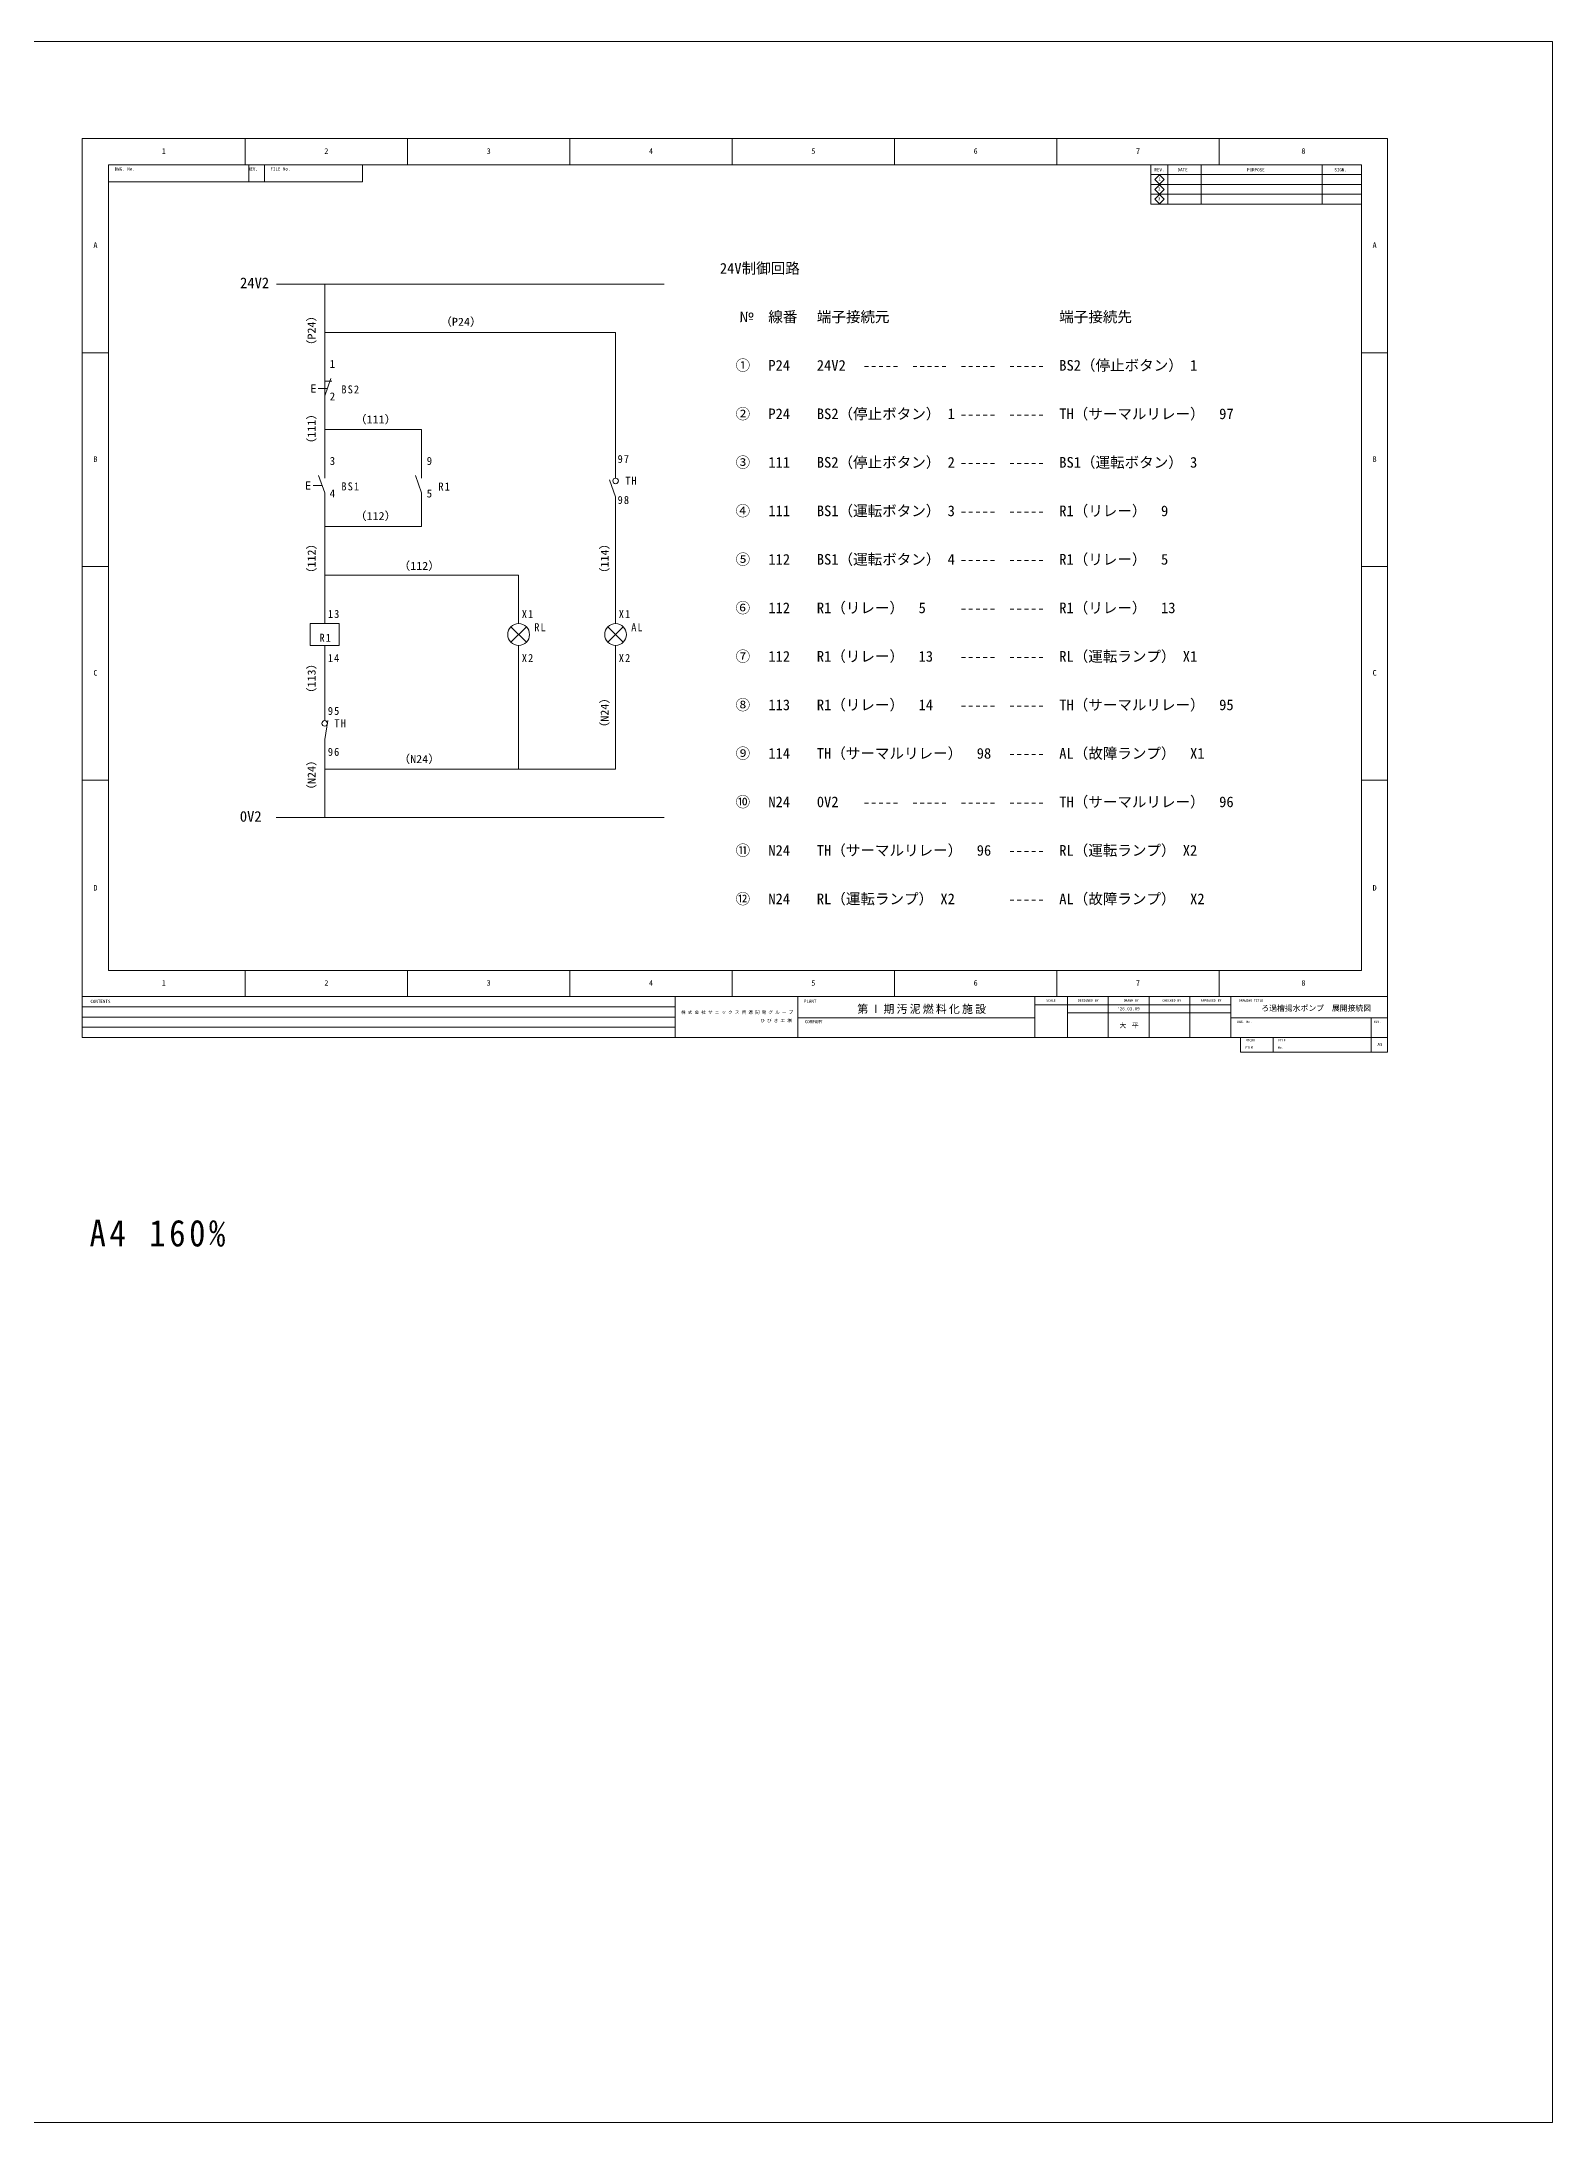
# Model space of a CAD drawing. Units: millimetres at full size, sheet at 1:10. Extents: x -2077 to 2078, y -1408 to 1452.
# Drawn here: x 1 to 2078, y -1408 to 1452 of the extents above; entities that cross this region are included whole.
import ezdxf
from ezdxf.enums import TextEntityAlignment as Align

# ---------------------------------------------------------------- set-up
doc = ezdxf.new("R2010")
doc.units = ezdxf.units.MM
doc.header["$LTSCALE"] = 10
doc.linetypes.add('DASHED2', pattern=[3, 2, -1])
for name, color, linetype, lineweight in [('0-0', 3, 'Continuous', 9), ('0-2', 7, 'Continuous', 18), ('F-0', 7, 'Continuous', 18)]:
    doc.layers.add(name, color=color, linetype=linetype, lineweight=lineweight)
doc.layers.add('0-1', color=3, linetype='Continuous')
doc.layers.add('2-1', color=3, linetype='Continuous')
doc.styles.add('HG正楷書体-PRO', font='')
doc.styles.add('ＭＳ ゴシック', font='')
doc.styles.get('HG正楷書体-PRO').set_extended_font_data('HG正楷書体-PRO')
doc.styles.get('ＭＳ ゴシック').set_extended_font_data('MS Gothic')

msp = doc.modelspace()

# ---------------------------------------------------------------- linework, layer by layer
at = {"layer": '0-0'}
for p, q in [((323.66, 1119.11), (856.65, 1119.11)), ((389.98, 852.44), (389.98, 1119.11)), ((389.98, 1052.44), (789.98, 1052.44)), ((789.98, 1052.44), (789.98, 852.44)), ((372.18, 980.77), (372.18, 970.77)), ((372.18, 980.77), (377.18, 980.77)), ((377.18, 975.77), (372.18, 975.77)), ((381.18, 975.77), (393.54, 975.77)), ((389.98, 965.77), (398.54, 989.26)), ((389.98, 985.77), (399.98, 985.77)), ((372.18, 970.77), (377.18, 970.77)), ((364.98, 847.44), (364.98, 837.44)), ((364.98, 847.44), (369.98, 847.44)), ((369.98, 842.44), (364.98, 842.44)), ((364.98, 837.44), (369.98, 837.44)), ((373.98, 842.44), (386.34, 842.44)), ((389.98, 832.44), (381.43, 855.93)), ((389.98, 832.44), (389.98, 652.44)), ((523.32, 832.44), (514.77, 855.93)), ((789.98, 826.64), (781.43, 850.13)), ((789.98, 826.64), (789.98, 652.44)), ((369.98, 652.44), (409.98, 652.44)), ((369.98, 652.44), (369.98, 622.44)), ((409.98, 652.44), (409.98, 622.44)), ((646.04, 648.05), (667.26, 626.83)), ((646.04, 626.83), (667.26, 648.05)), ((779.38, 648.05), (800.59, 626.83)), ((779.38, 626.83), (800.59, 648.05)), ((369.98, 622.44), (409.98, 622.44)), ((389.98, 622.44), (389.98, 519.11)), ((656.65, 622.44), (656.65, 452.44)), ((789.98, 622.44), (789.98, 452.44)), ((389.98, 493.31), (394.53, 519.11)), ((389.98, 493.31), (389.98, 385.77)), ((789.98, 452.44), (389.98, 452.44)), ((323.32, 385.77), (856.65, 385.77))]:
    msp.add_line(p, q, dxfattribs=at)
for points in [[(389.98, 919.11), (523.32, 919.11), (523.32, 852.44)], [(523.32, 832.44), (523.32, 785.77), (389.98, 785.77)], [(389.98, 719.11), (656.65, 719.11), (656.65, 652.44)]]:
    msp.add_lwpolyline(points, dxfattribs=at)
for centre, radius in [((789.98, 848.64), 3.8), ((656.65, 637.44), 15), ((789.98, 637.44), 15), ((389.98, 515.31), 3.8)]:
    msp.add_circle(centre, radius, dxfattribs=at)
at = {"layer": '0-2'}
for p, q in [((1851.52, 1319.11), (56.65, 1319.11)), ((1851.52, 83.59), (1851.52, 1319.11)), ((441.97, 1259.52), (92.65, 1259.52)), ((285.84, 1283.11), (285.84, 1259.52)), ((307.18, 1283.11), (307.18, 1259.52)), ((441.97, 1283.11), (441.97, 1259.52)), ((56.65, 139.75), (1851.52, 139.75)), ((872.09, 139.75), (872.09, 83.59)), ((1040.57, 139.75), (1040.57, 83.59)), ((1366.3, 139.75), (1366.3, 83.59)), ((1411.23, 139.75), (1411.23, 83.59)), ((1635.87, 139.75), (1635.87, 83.59))]:
    msp.add_line(p, q, dxfattribs=at)
at = {"layer": '0-2', "color": 3, "lineweight": 9}
for p, q in [((280.57, 1319.11), (280.57, 1283.11)), ((503.77, 1319.11), (503.77, 1283.11)), ((726.97, 1319.11), (726.97, 1283.11)), ((950.17, 1319.11), (950.17, 1283.11)), ((1173.37, 1319.11), (1173.37, 1283.11)), ((1396.57, 1319.11), (1396.57, 1283.11)), ((1619.77, 1319.11), (1619.77, 1283.11)), ((92.65, 1283.11), (92.65, 175.75)), ((1815.52, 1283.11), (92.65, 1283.11)), ((92.65, 1024.63), (56.65, 1024.63)), ((1851.52, 1024.63), (1815.52, 1024.63)), ((92.65, 730.87), (56.65, 730.87)), ((1851.52, 730.87), (1815.52, 730.87)), ((92.65, 437.11), (56.65, 437.11)), ((1851.52, 437.11), (1815.52, 437.11)), ((280.57, 175.75), (280.57, 139.75)), ((503.77, 175.75), (503.77, 139.75)), ((726.97, 175.75), (726.97, 139.75)), ((950.17, 175.75), (950.17, 139.75)), ((1173.37, 175.75), (1173.37, 139.75)), ((1396.57, 175.75), (1396.57, 139.75)), ((1619.77, 175.75), (1619.77, 139.75))]:
    msp.add_line(p, q, dxfattribs=at)
at = {"layer": '0-2', "color": 5}
for p, q in [((1525.74, 1229.19), (1525.74, 1283.11)), ((1815.52, 1269.63), (1525.74, 1269.63)), ((1537.82, 1269.11), (1531.47, 1262.76)), ((1531.47, 1262.76), (1537.82, 1256.41)), ((1544.18, 1262.76), (1537.82, 1269.11)), ((1537.82, 1256.41), (1544.18, 1262.76)), ((1549.33, 1229.19), (1549.33, 1283.11)), ((1595.38, 1229.19), (1595.38, 1283.11)), ((1761.61, 1229.19), (1761.61, 1283.11)), ((1815.52, 1256.15), (1525.74, 1256.15)), ((1815.52, 1242.67), (1525.74, 1242.67)), ((1537.82, 1255.64), (1531.47, 1249.28)), ((1531.47, 1249.28), (1537.82, 1242.93)), ((1537.82, 1242.16), (1531.47, 1235.8)), ((1531.47, 1235.8), (1537.82, 1229.45)), ((1544.18, 1249.28), (1537.82, 1255.64)), ((1537.82, 1242.93), (1544.18, 1249.28)), ((1544.18, 1235.8), (1537.82, 1242.16)), ((1537.82, 1229.45), (1544.18, 1235.8)), ((1815.52, 1229.19), (1525.74, 1229.19)), ((56.65, 125.71), (872.09, 125.71)), ((1366.3, 128.51), (1635.87, 128.51)), ((1411.23, 117.28), (1635.87, 117.28)), ((1467.39, 139.75), (1467.39, 83.59)), ((1523.55, 139.75), (1523.55, 83.59)), ((1579.71, 139.75), (1579.71, 83.59)), ((56.65, 111.67), (872.09, 111.67)), ((56.65, 97.63), (872.09, 97.63)), ((1040.57, 110.54), (1366.3, 110.54)), ((1635.87, 110.54), (1851.52, 110.54)), ((1829.06, 83.59), (1829.06, 110.54)), ((1649.35, 63.37), (1649.35, 83.59)), ((1851.52, 63.37), (1649.35, 63.37)), ((1694.28, 63.37), (1694.28, 83.59)), ((1829.06, 63.37), (1829.06, 83.59)), ((1851.52, 63.37), (1851.52, 83.59))]:
    msp.add_line(p, q, dxfattribs=at)
at = {"layer": '0-2', "color": 134, "linetype": 'DASHED2', "lineweight": 9}
for p, q in [((872.09, 125.71), (56.65, 125.71)), ((872.09, 111.67), (56.65, 111.67)), ((872.09, 97.63), (56.65, 97.63))]:
    msp.add_line(p, q, dxfattribs=at)
at = {"layer": '0-2'}
msp.add_lwpolyline([(56.65, 1319.11), (56.65, 83.59), (1851.52, 83.59)], dxfattribs=at)
at = {"layer": '0-2', "color": 3, "lineweight": 9}
msp.add_lwpolyline([(92.65, 175.75), (1815.52, 175.75), (1815.52, 1283.11)], dxfattribs=at)
at = {"layer": 'F-0'}
msp.add_lwpolyline([(-2076.68, 1452.44), (-2076.68, -1407.56), (2078.12, -1407.56), (2078.12, 1452.44)], close=True, dxfattribs=at)

# ---------------------------------------------------------------- texts
at = {"layer": '0-0', "color": 4, "style": 'ＭＳ ゴシック'}
for s, p in [('24V2', (273.66, 1109.11)), ('0V2', (273.32, 375.77))]:
    msp.add_text(s, height=14.66, dxfattribs=at).set_placement(p, align=Align.BOTTOM_LEFT)
at = {"layer": '0-0', "style": 'ＭＳ ゴシック', "width": 1.1}
for s, p in [('（P24）', (380.74, 1026.44)), ('（111）', (380.74, 891.53)), ('（112）', (380.74, 713.15)), ('（114）', (783.68, 713.15)), ('（113）', (380.74, 548.27)), ('（N24）', (783.68, 501.16)), ('（N24）', (380.74, 415.51))]:
    msp.add_text(s, height=11, rotation=90, dxfattribs=at).set_placement(p, align=Align.BOTTOM_LEFT)
for s, p in [('（P24）', (548.49, 1058.56)), ('（111）', (431.14, 924.35)), ('（112）', (431.14, 791.59)), ('（112）', (491.1, 723.07)), ('（N24）', (491.1, 457.55))]:
    msp.add_text(s, height=11, dxfattribs=at).set_placement(p, align=Align.BOTTOM_LEFT)
at = {"layer": '0-0', "style": 'ＭＳ ゴシック'}
for s, p in [('1', (396.88, 1000.63)), ('2', (396.88, 955.92)), ('3', (396.88, 867.29)), ('9', (530.22, 867.29)), ('4', (396.88, 822.59)), ('5', (530.22, 822.59))]:
    msp.add_text(s, height=11, dxfattribs=at).set_placement(p, align=Align.BOTTOM_LEFT)
at = {"layer": '0-0', "char_height": 11, "attachment_point": 7, "style": 'ＭＳ ゴシック'}
for s, insert in [('\\T1.21;\\W0.95;BS2', (412.98, 968.77)), ('\\T1.21;\\W0.95;97', (792.76, 873.09)), ('\\T1.21;\\W0.95;BS1', (412.98, 835.44)), ('\\T1.21;\\W0.95;R1', (546.32, 835.44)), ('\\T1.21;\\W0.95;TH', (803.31, 843.35)), ('\\T1.21;\\W0.95;98', (792.76, 816.79)), ('\\T1.21;\\W0.95;13', (394.34, 660.16)), ('\\T1.21;\\W0.95;X1', (661.01, 660.16)), ('\\T1.21;\\W0.95;X1', (794.34, 660.16)), ('\\T1.21;\\W0.95;R1', (382.81, 627.57)), ('\\T1.21;\\W0.95;RL', (678.14, 642.07)), ('\\T1.21;\\W0.95;AL', (811.48, 642.07)), ('\\T1.21;\\W0.95;14', (394.34, 599.72)), ('\\T1.21;\\W0.95;X2', (661.01, 599.72)), ('\\T1.21;\\W0.95;X2', (794.34, 599.72)), ('\\T1.21;\\W0.95;95', (394.34, 526.83)), ('\\T1.21;\\W0.95;TH', (403.31, 510.02)), ('\\T1.21;\\W0.95;96', (394.34, 470.58))]:
    msp.add_mtext(s, dxfattribs=dict(at, insert=insert))
at = {"layer": '0-1', "style": 'ＭＳ ゴシック'}
for s, p in [('№', (959.98, 1062.44)), ('線番', (999.98, 1062.44)), ('端子接続元', (1066.65, 1062.44)), ('端子接続先', (1399.98, 1062.44)), ('①', (954.98, 995.77)), ('P24', (999.98, 995.77)), ('24V2', (1066.65, 995.77)), ('-----', (1129.98, 995.77)), ('-----', (1196.65, 995.77)), ('-----', (1263.32, 995.77)), ('-----', (1329.98, 995.77)), ('BS2（停止ボタン） 1', (1399.98, 995.77)), ('②', (954.98, 929.11)), ('P24', (999.98, 929.11)), ('BS2（停止ボタン） 1', (1066.65, 929.11)), ('TH（サーマルリレー）\u300097', (1399.98, 929.11)), ('-----', (1263.32, 929.11)), ('-----', (1329.98, 929.11)), ('③', (954.98, 862.44)), ('111', (999.98, 862.44)), ('BS2（停止ボタン） 2', (1066.65, 862.44)), ('-----', (1263.32, 862.44)), ('-----', (1329.98, 862.44)), ('BS1（運転ボタン） 3', (1399.98, 862.44)), ('④', (954.98, 795.77)), ('111', (999.98, 795.77)), ('BS1（運転ボタン） 3', (1066.65, 795.77)), ('-----', (1263.32, 795.77)), ('-----', (1329.98, 795.77)), ('R1（リレー）\u30009', (1399.98, 795.77)), ('⑤', (954.98, 729.11)), ('112', (999.98, 729.11)), ('BS1（運転ボタン） 4', (1066.65, 729.11)), ('R1（リレー）\u30005', (1399.98, 729.11)), ('-----', (1263.32, 729.11)), ('-----', (1329.98, 729.11)), ('⑥', (954.98, 662.44)), ('112', (999.98, 662.44)), ('R1（リレー）\u30005', (1066.65, 662.44)), ('-----', (1263.32, 662.44)), ('-----', (1329.98, 662.44)), ('R1（リレー）\u300013', (1399.98, 662.44)), ('⑦', (954.98, 595.77)), ('112', (999.98, 595.77)), ('R1（リレー）\u300013', (1066.65, 595.77)), ('-----', (1263.32, 595.77)), ('-----', (1329.98, 595.77)), ('RL（運転ランプ） X1', (1399.98, 595.77)), ('⑧', (954.98, 529.11)), ('113', (999.98, 529.11)), ('R1（リレー）\u300014', (1066.65, 529.11)), ('TH（サーマルリレー）\u300095', (1399.98, 529.11)), ('-----', (1263.32, 529.11)), ('-----', (1329.98, 529.11)), ('⑨', (954.98, 462.44)), ('114', (999.98, 462.44)), ('TH（サーマルリレー）\u300098', (1066.65, 462.44)), ('-----', (1329.98, 462.44)), ('AL（故障ランプ）\u3000X1', (1399.98, 462.44)), ('⑩', (954.98, 395.77)), ('N24', (999.98, 395.77)), ('0V2', (1066.65, 395.77)), ('-----', (1129.98, 395.77)), ('-----', (1196.65, 395.77)), ('-----', (1263.32, 395.77)), ('-----', (1329.98, 395.77)), ('TH（サーマルリレー）\u300096', (1399.98, 395.77)), ('⑪', (954.98, 329.11)), ('N24', (999.98, 329.11)), ('TH（サーマルリレー）\u300096', (1066.65, 329.11)), ('RL（運転ランプ） X2', (1399.98, 329.11)), ('-----', (1329.98, 329.11)), ('⑫', (954.98, 262.44)), ('N24', (999.98, 262.44)), ('RL（運転ランプ） X2', (1066.65, 262.44)), ('-----', (1329.98, 262.44)), ('AL（故障ランプ）\u3000X2', (1399.98, 262.44))]:
    msp.add_text(s, height=14.66, dxfattribs=at).set_placement(p, align=Align.BOTTOM_LEFT)
at = {"layer": '0-2', "style": 'ＭＳ ゴシック'}
for s, height, p in [('1', 7.7, (165.99, 1295.86)), ('2', 7.7, (389.55, 1295.86)), ('3', 7.7, (612.75, 1295.86)), ('4', 7.7, (835.95, 1295.86)), ('5', 7.7, (1059.15, 1295.86)), ('6', 7.7, (1282.35, 1295.86)), ('7', 7.7, (1505.55, 1295.86)), ('8', 7.7, (1733.02, 1295.86)), ('DWG. No.', 4.399, (101.33, 1273.93)), ('REV.', 4.399, (284.39, 1273.93)), ('FILE No.', 4.399, (315.35, 1273.93)), ('REV.', 4.399, (1530.88, 1272.8)), ('1', 4.4, (1536.44, 1260.05)), ('DATE', 4.399, (1562.76, 1272.8)), ('PURPOSE', 4.399, (1658.33, 1272.8)), ('SIGN.', 4.399, (1778.26, 1272.8)), ('3', 4.4, (1535.78, 1233.09)), ('2', 4.4, (1535.78, 1246.57)), ('A', 7.7, (72.03, 1166.62)), ('A', 7.7, (1830.9, 1166.62)), ('B', 7.7, (72.03, 872.5)), ('B', 7.7, (1830.9, 872.5)), ('C', 7.7, (72.03, 578.74)), ('C', 7.7, (1830.9, 578.74)), ('D', 7.7, (72.03, 283.18)), ('D', 7.7, (1830.9, 283.18)), ('1', 7.7, (165.99, 152.5)), ('2', 7.7, (389.55, 152.5)), ('3', 7.7, (612.75, 152.5)), ('4', 7.7, (835.95, 152.5)), ('5', 7.7, (1059.15, 152.5)), ('6', 7.7, (1282.35, 152.5)), ('7', 7.7, (1505.55, 152.5)), ('8', 7.7, (1733.02, 152.5)), ('CONTENTS', 4.399, (67.81, 129.73)), ('PLANT', 4.399, (1048.9, 130.01)), ('SCALE', 3.299, (1382.07, 131.88)), ('DESIGNED BY', 3.299, (1425.64, 131.88)), ('DRAWN BY', 3.299, (1488.54, 131.88)), ('CHECKED BY', 3.299, (1541.81, 131.88)), ('APPROVED BY', 3.299, (1594.55, 131.88)), ('DRAWING TITLE', 3.299, (1647.11, 131.88)), ('COMPANY', 4.399, (1050.21, 101.93)), ('DWG. No.', 3.299, (1644.46, 102.68)), ('REV.', 3.299, (1832.42, 102.68)), ('FILM', 3.299, (1655.71, 67.11)), ('MICRO', 3.299, (1656.37, 77.22)), ('No.', 3.299, (1700.41, 67.11)), ('FILE', 3.299, (1700.99, 77.22)), ('A3', 4.399, (1837.57, 70.48))]:
    msp.add_text(s, height=height, dxfattribs=at).set_placement(p, align=Align.BOTTOM_LEFT)
at = {"layer": '0-2', "color": 3, "style": 'ＭＳ ゴシック'}
for s, height, p in [("'26.03.09", 4.399, (1479.7, 119.58)), ('ろ過槽揚水ポンプ\u3000展開接続図', 7.698, (1677.9, 117.83))]:
    msp.add_text(s, height=height, dxfattribs=at).set_placement(p, align=Align.BOTTOM_LEFT)
at = {"layer": '0-2', "color": 3, "attachment_point": 7}
for s, insert, char_height, style in [('\\T1.5;株式会社サニックス資源開発グループ', (880.15, 115.58), 4.399, 'ＭＳ ゴシック'), ('\\T1.2;第Ⅰ期汚泥燃料化施設', (1122.33, 116), 11, 'ＭＳ ゴシック'), ('\\T1.5;ひびき工場', (989.05, 104.21), 4.399, 'ＭＳ ゴシック'), ('\\T1.83;大平', (1482.9, 96.22), 6.598, 'HG正楷書体-PRO')]:
    msp.add_mtext(s, dxfattribs=dict(at, insert=insert, char_height=char_height, style=style))
at = {"layer": '2-1', "color": 4, "style": 'ＭＳ ゴシック'}
msp.add_text('24V制御回路', height=14.66, dxfattribs=at).set_placement((933.32, 1129.11), align=Align.BOTTOM_LEFT)
at = {"layer": '2-1', "insert": (66.65, -204.23), "char_height": 36.66, "attachment_point": 7, "style": 'ＭＳ ゴシック'}
msp.add_mtext('\\T1.22;\\W0.9;A4\\~160%', dxfattribs=at)

doc.saveas('drawing.dxf')
